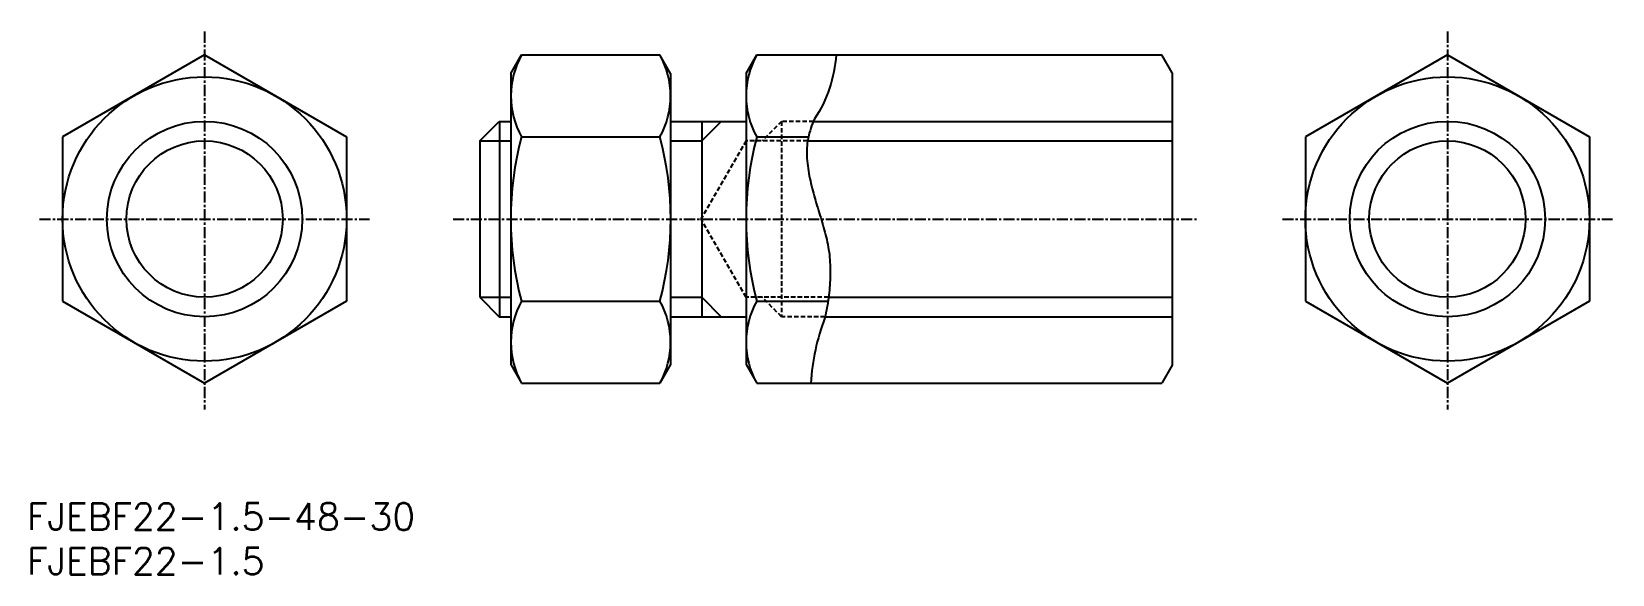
# Model space of a CAD drawing. Extents: x 1 to 179, y 0 to 61.
import ezdxf

# ---------------------------------------------------------------- set-up
doc = ezdxf.new("R2010")
doc.units = 0
doc.linetypes.add('CENTER', pattern=[2, 1.25, -0.25, 0.25, -0.25])
doc.linetypes.add('DASHED', pattern=[0.75, 0.5, -0.25])
doc.layers.get('0').update_dxf_attribs({"linetype": 'CONTINUOUS'})
doc.layers.add('CENTER', color=1, linetype='CENTER')
doc.styles.get("Standard").update_dxf_attribs({"font": 'txt.shx'})

# ---------------------------------------------------------------- blocks, each defined once
blk = doc.blocks.new('*U32')
at = {"color": 7, "linetype": 'CONTINUOUS'}
blk.add_text('FJEBF22-1.5', height=3, dxfattribs=at).set_placement((0, 0))
blk = doc.blocks.new('*U33')
at = {"color": 7, "linetype": 'CONTINUOUS'}
blk.add_text('FJEBF22-1.5-48-30', height=3, dxfattribs=at).set_placement((0, 5))

msp = doc.modelspace()

# ---------------------------------------------------------------- linework, layer by layer
for p, q in [((20, 58.48), (4, 49.24)), ((20, 58.48), (36, 49.24)), ((54.5, 56.39), (55.71, 58.48)), ((55.71, 58.48), (71.29, 58.48)), ((72.5, 56.39), (71.29, 58.48)), ((81, 56.39), (82.21, 58.48)), ((82.21, 58.48), (127.84, 58.48)), ((129, 56.46), (127.84, 58.48)), ((160, 58.48), (144, 49.24)), ((160, 58.48), (176, 49.24)), ((54.5, 56.39), (54.5, 23.61)), ((72.5, 56.39), (72.5, 23.61)), ((81, 56.39), (81, 23.61)), ((129, 56.46), (129, 23.54)), ((51, 48.8), (53.2, 51)), ((53.2, 51), (54.5, 51)), ((53.21, 51), (53.21, 29)), ((72.5, 51), (81.04, 51)), ((76, 51), (76, 29)), ((4, 49.24), (4, 30.76)), ((36, 49.24), (36, 30.76)), ((51, 48.8), (51, 31.2)), ((55.71, 49.24), (71.29, 49.24)), ((82.21, 49.24), (88.01, 49.24)), ((87.93, 48.8), (129, 48.8)), ((144, 49.24), (144, 30.76)), ((176, 49.24), (176, 30.76)), ((4, 44.62), (4, 44.62)), ((4, 40), (4, 40)), ((4, 30.76), (20, 21.52)), ((36, 30.76), (20, 21.52)), ((51, 31.2), (53.2, 29)), ((55.71, 30.76), (71.29, 30.76)), ((82.21, 30.76), (90.24, 30.76)), ((90.3, 31.2), (129, 31.2)), ((144, 30.76), (160, 21.52)), ((176, 30.76), (160, 21.52)), ((53.2, 29), (54.5, 29)), ((72.5, 29), (81.04, 29)), ((54.5, 23.61), (55.71, 21.52)), ((72.5, 23.61), (71.29, 21.52)), ((81, 23.61), (82.21, 21.52)), ((129, 23.54), (127.84, 21.52)), ((55.71, 21.52), (71.29, 21.52)), ((82.21, 21.52), (127.84, 21.52))]:
    msp.add_line(p, q)
at = {"color": 3}
for p, q in [((76, 48.8), (78.2, 51)), ((88.59, 51), (129, 51)), ((51, 48.8), (54.5, 48.8)), ((72.5, 48.8), (76, 48.8)), ((51, 31.2), (54.5, 31.2)), ((72.5, 31.2), (76, 31.2)), ((76, 31.2), (78.2, 29)), ((89.9, 29), (129, 29))]:
    msp.add_line(p, q, dxfattribs=at)
at = {"color": 3, "linetype": 'DASHED'}
for p, q in [((85, 51), (82.8, 48.8)), ((85, 51), (85, 29)), ((88.59, 51), (85, 51)), ((81, 48.8), (75.92, 40)), ((81, 48.8), (81, 31.2)), ((87.93, 48.8), (81, 48.8)), ((81, 31.2), (75.92, 40)), ((90.3, 31.2), (81, 31.2)), ((85, 29), (82.8, 31.2)), ((89.9, 29), (85, 29))]:
    msp.add_line(p, q, dxfattribs=at)
at = {"color": 3}
msp.add_lwpolyline([(91.14, 58.48, -0.129955), (88.71, 51.28, 0.056752), (87.99, 49.11, 0.06751), (87.85, 46.84, 0.0343), (88.18, 44.57, 0.01879), (88.74, 42.35, 0.004539), (89.41, 40.16, -0.015359), (90.02, 37.96, -0.03605), (90.41, 35.71, -0.032073), (90.47, 33.42, -0.02243), (90.29, 31.14, -0.030113), (89.87, 28.89, 0.076094), (88.3, 21.52)], format="xyb", dxfattribs=at)
for centre, radius in [((20, 40), 16), ((160, 40), 16), ((20, 40), 11), ((160, 40), 8.8)]:
    msp.add_circle(centre, radius)
for centre, radius in [((160, 40), 11), ((20, 40), 8.8)]:
    msp.add_circle(centre, radius, dxfattribs=at)
for centre, radius, start, end in [((63.95, 53.86), 9.45, 150.7381, 209.2619), ((63.05, 53.86), 9.45, 330.7381, 29.2619), ((90.45, 53.86), 9.45, 150.7381, 209.2619), ((90.41, 40), 35.92, 165.096, 194.904), ((36.8, 40), 35.71, 345.0059, 14.9941), ((116.95, 40), 35.95, 165.1118, 194.8882), ((63.95, 26.14), 9.45, 150.7381, 209.2619), ((63.05, 26.14), 9.45, 330.7381, 29.2619), ((90.45, 26.14), 9.45, 150.7381, 209.2619)]:
    msp.add_arc(centre, radius, start, end)
at = {"layer": 'CENTER', "color": 1, "linetype": 'CENTER'}
for p, q in [((20, 61.1), (20, 18.57)), ((160, 61.1), (160, 18.57)), ((1.41, 40), (38.59, 40)), ((48, 40), (132, 40)), ((141.41, 40), (178.59, 40))]:
    msp.add_line(p, q, dxfattribs=at)

# ---------------------------------------------------------------- block references
at = {"color": 7, "linetype": 'CONTINUOUS'}
for name in ['*U33', '*U32']:
    msp.add_blockref(name, (0, 0), dxfattribs=at)

doc.saveas('drawing.dxf')
